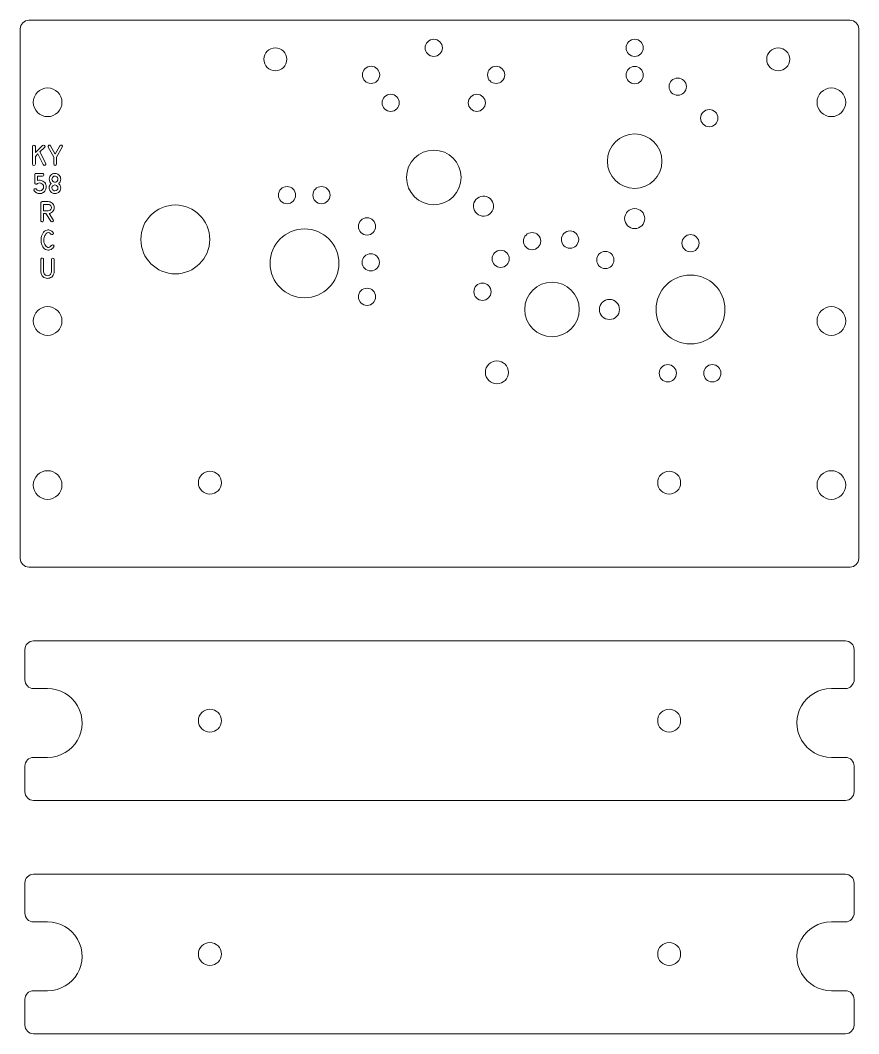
# Model space of a CAD drawing. Header units: millimetres. Extents: x -58 to 88, y -192 to 135.
# Drawn here: x -57.8 to 88.2, y -192.4 to -15.8 of the extents above; entities that cross this region are included whole.
import ezdxf

# ---------------------------------------------------------------- set-up
doc = ezdxf.new("R2010")
doc.units = ezdxf.units.MM
doc.header["$MEASUREMENT"] = 0
doc.layers.add('Layer 1', color=7, linetype='Continuous')

msp = doc.modelspace()

# ---------------------------------------------------------------- linework, layer by layer
at = {"layer": 'Layer 1', "color": 250, "lineweight": 9}
for centre, major_axis, ratio in [((14.1916, -20.6169), (0, 1.5), 1), ((49.1916, -20.6168), (0, 1.5), 1), ((-13.4029, -22.6169), (0, 2), 1), ((74.1916, -22.6169), (0, 2), 1), ((3.2697, -25.328), (0, 1.5), 1), ((25.0538, -25.328), (0, 1.5), 1), ((49.1916, -25.3668), (0, 1.5), 1), ((56.6916, -27.3764), (0, 1.5), 1), ((-53.0708, -30.1044), (0, 2.5), 1), ((83.4542, -30.1044), (0, 2.5), 1), ((6.6916, -30.2014), (0, 1.5), 1), ((21.6918, -30.2014), (0, 1.5), 1), ((62.182, -32.8669), (0, 1.5), 1), ((49.1916, -40.3669), (0, 4.75), 1), ((14.1916, -43.1919), (0, 4.75), 1), ((-11.3666, -46.2751), (0, 1.5), 1), ((-5.3694, -46.2751), (0, 1.5), 1), ((-30.8333, -53.992), (0, 6.0001), 0.99998333), ((2.5681, -51.7296), (0, 1.5), 1), ((-8.3334, -58.1545), (0, 6.0001), 0.99998333), ((31.3197, -54.287), (0, 1.5), 1), ((37.9343, -54.0225), (0, 1.5), 1), ((58.9166, -54.6533), (0, 1.5), 1), ((3.2175, -57.9916), (0, 1.5), 1), ((25.8517, -57.3739), (0, 1.5), 1), ((44.0789, -57.5692), (0, 1.5), 1), ((22.6767, -63.1065), (0, 1.5), 1), ((34.7916, -66.1919), (0, 4.75), 1), ((58.9166, -66.192), (0, 6.0001), 0.99998333), ((2.5681, -63.9888), (0, 1.5), 1), ((-53.0708, -68.2044), (0, 2.5), 1), ((83.4542, -68.2044), (0, 2.5), 1), ((25.1916, -77.1544), (0, 2), 1), ((54.9559, -77.3059), (0, 1.5), 1), ((62.7171, -77.3059), (0, 1.5), 1), ((-53.0708, -96.7794), (0, 2.5), 1), ((-24.805, -96.3794), (0, 2), 1), ((55.195, -96.3794), (0, 2), 1), ((83.4542, -96.7794), (0, 2.5), 1), ((-24.805, -137.8271), (0, 2), 1), ((55.195, -137.8271), (0, 2), 1), ((-24.805, -178.4746), (0, 2), 1), ((55.195, -178.4746), (0, 2), 1)]:
    msp.add_ellipse(centre, major_axis=major_axis, ratio=ratio, dxfattribs=at)
for points, knots in [([(87.7764, -16.2559), (88.058, -16.5372), (88.2164, -16.9188), (88.2167, -17.3169), (88.2167, -17.3169), (88.2167, -17.3169), (88.2167, -45.892), (88.2167, -45.892), (88.2167, -45.892), (88.2167, -45.892), (88.2167, -80.9919), (88.2167, -80.9919), (88.2167, -80.9919), (88.2167, -80.9924), (88.2167, -80.9929), (88.2167, -80.9934), (88.2167, -80.9934), (88.2167, -80.9934), (88.2167, -109.567), (88.2167, -109.567), (88.2167, -109.567), (88.2169, -109.9651), (88.059, -110.3451), (87.7777, -110.6267), (87.7777, -110.6267), (87.4964, -110.9084), (87.1147, -111.0668), (86.7167, -111.067), (86.7167, -111.067), (86.7167, -111.067), (-56.3333, -111.067), (-56.3333, -111.067), (-56.3333, -111.067), (-56.7314, -111.0673), (-57.1114, -110.9094), (-57.393, -110.6281), (-57.393, -110.6281), (-57.6747, -110.3468), (-57.8331, -109.9651), (-57.8333, -109.567), (-57.8333, -109.567), (-57.8333, -109.567), (-57.8333, -80.9919), (-57.8333, -80.9919), (-57.8333, -80.9919), (-57.8333, -80.9919), (-57.8333, -45.892), (-57.8333, -45.892), (-57.8333, -45.892), (-57.8333, -45.8912), (-57.8333, -45.8905), (-57.8333, -45.8897), (-57.8333, -45.8897), (-57.8333, -45.8897), (-57.8333, -17.3169), (-57.8333, -17.3169), (-57.8333, -17.3169), (-57.8336, -16.9188), (-57.6757, -16.5389), (-57.3944, -16.2572), (-57.3944, -16.2572), (-57.1131, -15.9756), (-56.7314, -15.8172), (-56.3333, -15.8169), (-56.3333, -15.8169), (-56.3333, -15.8169), (86.7167, -15.8169), (86.7167, -15.8169), (86.7167, -15.8169), (87.1147, -15.8167), (87.4947, -15.9746), (87.7764, -16.2559)], [0, 0, 0, 0, 0.05263158, 0.05263158, 0.05263158, 0.05263158, 0.10526316, 0.10526316, 0.10526316, 0.10526316, 0.15789474, 0.15789474, 0.15789474, 0.15789474, 0.21052632, 0.21052632, 0.21052632, 0.21052632, 0.26315789, 0.26315789, 0.26315789, 0.26315789, 0.31578947, 0.31578947, 0.31578947, 0.31578947, 0.36842105, 0.36842105, 0.36842105, 0.36842105, 0.42105263, 0.42105263, 0.42105263, 0.42105263, 0.47368421, 0.47368421, 0.47368421, 0.47368421, 0.52631579, 0.52631579, 0.52631579, 0.52631579, 0.57894737, 0.57894737, 0.57894737, 0.57894737, 0.63157895, 0.63157895, 0.63157895, 0.63157895, 0.68421053, 0.68421053, 0.68421053, 0.68421053, 0.73684211, 0.73684211, 0.73684211, 0.73684211, 0.78947368, 0.78947368, 0.78947368, 0.78947368, 0.84210526, 0.84210526, 0.84210526, 0.84210526, 0.89473684, 0.89473684, 0.89473684, 0.89473684, 1, 1, 1, 1]), ([(21.9771, -49.7074), (22.8139, -50.1906), (23.8843, -49.9034), (24.3674, -49.0667), (24.3674, -49.0667), (24.8505, -48.2301), (24.5637, -47.1594), (23.7268, -46.6762), (23.7268, -46.6762), (22.8901, -46.1937), (21.8196, -46.4799), (21.3364, -47.3167), (21.3364, -47.3167), (20.8531, -48.154), (21.1402, -49.2237), (21.9771, -49.7074)], [0, 0, 0, 0, 0.2, 0.2, 0.2, 0.2, 0.4, 0.4, 0.4, 0.4, 0.6, 0.6, 0.6, 0.6, 1, 1, 1, 1]), ([(50.9416, -50.3671), (50.9416, -51.3334), (50.1577, -52.1168), (49.1915, -52.1168), (49.1915, -52.1168), (48.2255, -52.1169), (47.4416, -51.3331), (47.4416, -50.3668), (47.4416, -50.3668), (47.4421, -49.4009), (48.2252, -48.6169), (49.1915, -48.6169), (49.1915, -48.6169), (50.1583, -48.617), (50.9411, -49.4005), (50.9416, -50.3671)], [0, 0, 0, 0, 0.2, 0.2, 0.2, 0.2, 0.4, 0.4, 0.4, 0.4, 0.6, 0.6, 0.6, 0.6, 1, 1, 1, 1]), ([(44.7918, -64.4419), (45.7581, -64.4419), (46.5415, -65.2258), (46.5415, -66.192), (46.5415, -66.192), (46.5416, -67.158), (45.7578, -67.9419), (44.7915, -67.9419), (44.7915, -67.9419), (43.8256, -67.9414), (43.0416, -67.1583), (43.0416, -66.192), (43.0416, -66.192), (43.0417, -65.2252), (43.8252, -64.4424), (44.7918, -64.4419)], [0, 0, 0, 0, 0.2, 0.2, 0.2, 0.2, 0.4, 0.4, 0.4, 0.4, 0.6, 0.6, 0.6, 0.6, 1, 1, 1, 1]), ([(87.4166, -129.9272), (87.4166, -130.6552), (87.5123, -131.2514), (86.9776, -131.7868), (86.9776, -131.7868), (86.6963, -132.0685), (86.3146, -132.2269), (85.9166, -132.2271), (85.9166, -132.2271), (85.9166, -132.2271), (83.4541, -132.2271), (83.4541, -132.2271), (83.4541, -132.2271), (78.8445, -132.2271), (75.9531, -137.2351), (78.2579, -141.2271), (78.2579, -141.2271), (79.3297, -143.0835), (81.3105, -144.2271), (83.4541, -144.2271), (83.4541, -144.2271), (83.4541, -144.2271), (85.9166, -144.2271), (85.9166, -144.2271), (85.9166, -144.2271), (86.7437, -144.2269), (87.4163, -144.9), (87.4166, -145.7271), (87.4166, -145.7271), (87.4166, -145.7271), (87.4166, -150.2146), (87.4166, -150.2146), (87.4166, -150.2146), (87.4168, -151.0418), (86.7437, -151.7144), (85.9166, -151.7146), (85.9166, -151.7146), (85.9166, -151.7146), (-55.5332, -151.7146), (-55.5332, -151.7146), (-55.5332, -151.7146), (-56.3603, -151.7144), (-57.0334, -151.0418), (-57.0332, -150.2146), (-57.0332, -150.2146), (-57.0332, -150.2146), (-57.0332, -145.7271), (-57.0332, -145.7271), (-57.0332, -145.7271), (-57.0329, -144.9), (-56.3603, -144.2269), (-55.5332, -144.2271), (-55.5332, -144.2271), (-55.5332, -144.2271), (-53.0707, -144.2271), (-53.0707, -144.2271), (-53.0707, -144.2271), (-48.4611, -144.2271), (-45.5697, -139.2191), (-47.8745, -135.2271), (-47.8745, -135.2271), (-48.9463, -133.3707), (-50.9271, -132.2271), (-53.0707, -132.2271), (-53.0707, -132.2271), (-53.0707, -132.2271), (-55.5332, -132.2271), (-55.5332, -132.2271), (-55.5332, -132.2271), (-56.3603, -132.2269), (-57.0334, -131.5543), (-57.0332, -130.7271), (-57.0332, -130.7271), (-57.0332, -130.7271), (-57.0332, -129.9287), (-57.0332, -129.9287), (-57.0332, -129.9287), (-57.0332, -129.9282), (-57.0332, -129.9277), (-57.0332, -129.9272), (-57.0332, -129.9272), (-57.0332, -129.9272), (-57.0332, -125.4397), (-57.0332, -125.4397), (-57.0332, -125.4397), (-57.0329, -125.0416), (-56.8745, -124.66), (-56.5929, -124.3787), (-56.5929, -124.3787), (-56.3112, -124.0974), (-55.9312, -123.9395), (-55.5332, -123.9397), (-55.5332, -123.9397), (-55.5332, -123.9397), (-16.3334, -123.9397), (-16.3334, -123.9397), (-16.3334, -123.9397), (-16.3334, -123.9397), (46.7168, -123.9397), (46.7168, -123.9397), (46.7168, -123.9397), (46.7168, -123.9397), (85.9166, -123.9397), (85.9166, -123.9397), (85.9166, -123.9397), (86.3146, -123.9395), (86.6946, -124.0974), (86.9763, -124.3787), (86.9763, -124.3787), (87.2579, -124.66), (87.4163, -125.0416), (87.4166, -125.4397), (87.4166, -125.4397), (87.4166, -125.4397), (87.4166, -129.9272), (87.4166, -129.9272)], [0, 0, 0, 0, 0.03333333, 0.03333333, 0.03333333, 0.03333333, 0.06666667, 0.06666667, 0.06666667, 0.06666667, 0.1, 0.1, 0.1, 0.1, 0.13333333, 0.13333333, 0.13333333, 0.13333333, 0.16666667, 0.16666667, 0.16666667, 0.16666667, 0.2, 0.2, 0.2, 0.2, 0.23333333, 0.23333333, 0.23333333, 0.23333333, 0.26666667, 0.26666667, 0.26666667, 0.26666667, 0.3, 0.3, 0.3, 0.3, 0.33333333, 0.33333333, 0.33333333, 0.33333333, 0.36666667, 0.36666667, 0.36666667, 0.36666667, 0.4, 0.4, 0.4, 0.4, 0.43333333, 0.43333333, 0.43333333, 0.43333333, 0.46666667, 0.46666667, 0.46666667, 0.46666667, 0.5, 0.5, 0.5, 0.5, 0.53333333, 0.53333333, 0.53333333, 0.53333333, 0.56666667, 0.56666667, 0.56666667, 0.56666667, 0.6, 0.6, 0.6, 0.6, 0.63333333, 0.63333333, 0.63333333, 0.63333333, 0.66666667, 0.66666667, 0.66666667, 0.66666667, 0.7, 0.7, 0.7, 0.7, 0.73333333, 0.73333333, 0.73333333, 0.73333333, 0.76666667, 0.76666667, 0.76666667, 0.76666667, 0.8, 0.8, 0.8, 0.8, 0.83333333, 0.83333333, 0.83333333, 0.83333333, 0.86666667, 0.86666667, 0.86666667, 0.86666667, 0.9, 0.9, 0.9, 0.9, 0.93333333, 0.93333333, 0.93333333, 0.93333333, 1, 1, 1, 1]), ([(87.4166, -170.5747), (87.4166, -171.3027), (87.5123, -171.8989), (86.9776, -172.4343), (86.9776, -172.4343), (86.6963, -172.716), (86.3146, -172.8744), (85.9166, -172.8746), (85.9166, -172.8746), (85.9166, -172.8746), (83.4541, -172.8746), (83.4541, -172.8746), (83.4541, -172.8746), (78.8445, -172.8746), (75.9531, -177.8826), (78.2579, -181.8746), (78.2579, -181.8746), (79.3297, -183.731), (81.3105, -184.8746), (83.4541, -184.8746), (83.4541, -184.8746), (83.4541, -184.8746), (85.9166, -184.8746), (85.9166, -184.8746), (85.9166, -184.8746), (86.7437, -184.8744), (87.4163, -185.5475), (87.4166, -186.3746), (87.4166, -186.3746), (87.4166, -186.3746), (87.4166, -190.8621), (87.4166, -190.8621), (87.4166, -190.8621), (87.4168, -191.6893), (86.7437, -192.3619), (85.9166, -192.3621), (85.9166, -192.3621), (85.9166, -192.3621), (-55.5332, -192.3621), (-55.5332, -192.3621), (-55.5332, -192.3621), (-56.3603, -192.3619), (-57.0334, -191.6893), (-57.0332, -190.8621), (-57.0332, -190.8621), (-57.0332, -190.8621), (-57.0332, -186.3746), (-57.0332, -186.3746), (-57.0332, -186.3746), (-57.0329, -185.5475), (-56.3603, -184.8744), (-55.5332, -184.8746), (-55.5332, -184.8746), (-55.5332, -184.8746), (-53.0707, -184.8746), (-53.0707, -184.8746), (-53.0707, -184.8746), (-48.4611, -184.8746), (-45.5697, -179.8666), (-47.8745, -175.8746), (-47.8745, -175.8746), (-48.9463, -174.0182), (-50.9271, -172.8746), (-53.0707, -172.8746), (-53.0707, -172.8746), (-53.0707, -172.8746), (-55.5332, -172.8746), (-55.5332, -172.8746), (-55.5332, -172.8746), (-56.3603, -172.8744), (-57.0334, -172.2018), (-57.0332, -171.3746), (-57.0332, -171.3746), (-57.0332, -171.3746), (-57.0332, -170.5762), (-57.0332, -170.5762), (-57.0332, -170.5762), (-57.0332, -170.5757), (-57.0332, -170.5752), (-57.0332, -170.5747), (-57.0332, -170.5747), (-57.0332, -170.5747), (-57.0332, -166.0872), (-57.0332, -166.0872), (-57.0332, -166.0872), (-57.0329, -165.6891), (-56.8745, -165.3075), (-56.5929, -165.0262), (-56.5929, -165.0262), (-56.3112, -164.7449), (-55.9312, -164.587), (-55.5332, -164.5872), (-55.5332, -164.5872), (-55.5332, -164.5872), (-16.3334, -164.5872), (-16.3334, -164.5872), (-16.3334, -164.5872), (-16.3334, -164.5872), (46.7168, -164.5872), (46.7168, -164.5872), (46.7168, -164.5872), (46.7168, -164.5872), (85.9166, -164.5872), (85.9166, -164.5872), (85.9166, -164.5872), (86.3146, -164.587), (86.6946, -164.7449), (86.9763, -165.0262), (86.9763, -165.0262), (87.2579, -165.3075), (87.4163, -165.6891), (87.4166, -166.0872), (87.4166, -166.0872), (87.4166, -166.0872), (87.4166, -170.5747), (87.4166, -170.5747)], [0, 0, 0, 0, 0.03333333, 0.03333333, 0.03333333, 0.03333333, 0.06666667, 0.06666667, 0.06666667, 0.06666667, 0.1, 0.1, 0.1, 0.1, 0.13333333, 0.13333333, 0.13333333, 0.13333333, 0.16666667, 0.16666667, 0.16666667, 0.16666667, 0.2, 0.2, 0.2, 0.2, 0.23333333, 0.23333333, 0.23333333, 0.23333333, 0.26666667, 0.26666667, 0.26666667, 0.26666667, 0.3, 0.3, 0.3, 0.3, 0.33333333, 0.33333333, 0.33333333, 0.33333333, 0.36666667, 0.36666667, 0.36666667, 0.36666667, 0.4, 0.4, 0.4, 0.4, 0.43333333, 0.43333333, 0.43333333, 0.43333333, 0.46666667, 0.46666667, 0.46666667, 0.46666667, 0.5, 0.5, 0.5, 0.5, 0.53333333, 0.53333333, 0.53333333, 0.53333333, 0.56666667, 0.56666667, 0.56666667, 0.56666667, 0.6, 0.6, 0.6, 0.6, 0.63333333, 0.63333333, 0.63333333, 0.63333333, 0.66666667, 0.66666667, 0.66666667, 0.66666667, 0.7, 0.7, 0.7, 0.7, 0.73333333, 0.73333333, 0.73333333, 0.73333333, 0.76666667, 0.76666667, 0.76666667, 0.76666667, 0.8, 0.8, 0.8, 0.8, 0.83333333, 0.83333333, 0.83333333, 0.83333333, 0.86666667, 0.86666667, 0.86666667, 0.86666667, 0.9, 0.9, 0.9, 0.9, 0.93333333, 0.93333333, 0.93333333, 0.93333333, 1, 1, 1, 1])]:
    msp.add_open_spline(points, degree=3, knots=knots, dxfattribs=at)
at = {"layer": 'Layer 1', "color": 240, "lineweight": 9}
for points, knots in [([(-53.944, -37.6291), (-53.8134, -37.5338), (-53.697, -37.5397), (-53.5965, -37.6455), (-53.5965, -37.6455), (-53.4954, -37.7519), (-53.4983, -37.8637), (-53.6047, -37.9807), (-53.6047, -37.9807), (-53.6047, -37.9807), (-54.4026, -38.7473), (-54.4026, -38.7473), (-54.4026, -38.7473), (-54.4026, -38.7473), (-53.3913, -40.7417), (-53.3913, -40.7417), (-53.3913, -40.7417), (-53.3431, -40.9039), (-53.3831, -41.0151), (-53.5118, -41.0762), (-53.5118, -41.0762), (-53.6406, -41.1368), (-53.7452, -41.0986), (-53.8252, -40.9604), (-53.8252, -40.9604), (-53.8252, -40.9604), (-54.7695, -39.0983), (-54.7695, -39.0983), (-54.7695, -39.0983), (-54.7695, -39.0983), (-55.2087, -39.5223), (-55.2087, -39.5223), (-55.2087, -39.5223), (-55.2087, -39.5223), (-55.2087, -40.854), (-55.2087, -40.854), (-55.2087, -40.854), (-55.2339, -41.0157), (-55.318, -41.0956), (-55.4615, -41.0939), (-55.4615, -41.0939), (-55.6055, -41.0921), (-55.6825, -41.0121), (-55.6943, -40.854), (-55.6943, -40.854), (-55.6943, -40.854), (-55.6943, -37.8084), (-55.6943, -37.8084), (-55.6943, -37.8084), (-55.6825, -37.6491), (-55.6055, -37.5673), (-55.4615, -37.5644), (-55.4615, -37.5644), (-55.318, -37.562), (-55.2339, -37.6432), (-55.2087, -37.8084), (-55.2087, -37.8084), (-55.2087, -37.8084), (-55.2087, -38.8473), (-55.2087, -38.8473), (-55.2087, -38.8473), (-55.2087, -38.8473), (-53.944, -37.6291), (-53.944, -37.6291)], [0, 0, 0, 0, 0.05882353, 0.05882353, 0.05882353, 0.05882353, 0.11764706, 0.11764706, 0.11764706, 0.11764706, 0.17647059, 0.17647059, 0.17647059, 0.17647059, 0.23529412, 0.23529412, 0.23529412, 0.23529412, 0.29411765, 0.29411765, 0.29411765, 0.29411765, 0.35294118, 0.35294118, 0.35294118, 0.35294118, 0.41176471, 0.41176471, 0.41176471, 0.41176471, 0.47058824, 0.47058824, 0.47058824, 0.47058824, 0.52941176, 0.52941176, 0.52941176, 0.52941176, 0.58823529, 0.58823529, 0.58823529, 0.58823529, 0.64705882, 0.64705882, 0.64705882, 0.64705882, 0.70588235, 0.70588235, 0.70588235, 0.70588235, 0.76470588, 0.76470588, 0.76470588, 0.76470588, 0.82352941, 0.82352941, 0.82352941, 0.82352941, 0.88235294, 0.88235294, 0.88235294, 0.88235294, 1, 1, 1, 1]), ([(-50.9313, -37.6896), (-50.8419, -37.555), (-50.7337, -37.5232), (-50.6067, -37.5932), (-50.6067, -37.5932), (-50.4797, -37.6632), (-50.4474, -37.7725), (-50.5091, -37.9219), (-50.5091, -37.9219), (-50.5091, -37.9219), (-51.4998, -39.691), (-51.4998, -39.691), (-51.4998, -39.691), (-51.4998, -39.691), (-51.4998, -40.8434), (-51.4998, -40.8434), (-51.4998, -40.8434), (-51.5104, -41.0062), (-51.5904, -41.088), (-51.7403, -41.088), (-51.7403, -41.088), (-51.8902, -41.088), (-51.9702, -41.0062), (-51.9802, -40.8434), (-51.9802, -40.8434), (-51.9802, -40.8434), (-51.9802, -39.691), (-51.9802, -39.691), (-51.9802, -39.691), (-51.9802, -39.691), (-52.9691, -37.9219), (-52.9691, -37.9219), (-52.9691, -37.9219), (-53.0303, -37.7737), (-52.9991, -37.6649), (-52.8762, -37.5955), (-52.8762, -37.5955), (-52.7534, -37.5262), (-52.6434, -37.5573), (-52.547, -37.6896), (-52.547, -37.6896), (-52.547, -37.6896), (-51.7391, -39.133), (-51.7391, -39.133), (-51.7391, -39.133), (-51.7391, -39.133), (-50.9313, -37.6896), (-50.9313, -37.6896)], [0, 0, 0, 0, 0.07692308, 0.07692308, 0.07692308, 0.07692308, 0.15384615, 0.15384615, 0.15384615, 0.15384615, 0.23076923, 0.23076923, 0.23076923, 0.23076923, 0.30769231, 0.30769231, 0.30769231, 0.30769231, 0.38461538, 0.38461538, 0.38461538, 0.38461538, 0.46153846, 0.46153846, 0.46153846, 0.46153846, 0.53846154, 0.53846154, 0.53846154, 0.53846154, 0.61538462, 0.61538462, 0.61538462, 0.61538462, 0.69230769, 0.69230769, 0.69230769, 0.69230769, 0.76923077, 0.76923077, 0.76923077, 0.76923077, 0.84615385, 0.84615385, 0.84615385, 0.84615385, 1, 1, 1, 1]), ([(-55.4103, -45.5263), (-55.4138, -45.5228), (-55.4197, -45.5134), (-55.4285, -45.4981), (-55.4285, -45.4981), (-55.4368, -45.4822), (-55.4421, -45.4722), (-55.4427, -45.4675), (-55.4427, -45.4675), (-55.4638, -45.3964), (-55.4556, -45.3288), (-55.4185, -45.2647), (-55.4185, -45.2647), (-55.4038, -45.2382), (-55.3827, -45.2147), (-55.355, -45.1941), (-55.355, -45.1941), (-55.3045, -45.1559), (-55.2457, -45.143), (-55.1775, -45.1553), (-55.1775, -45.1553), (-55.1099, -45.1671), (-55.0581, -45.1988), (-55.0229, -45.2506), (-55.0229, -45.2506), (-54.8529, -45.4781), (-54.6278, -45.571), (-54.3485, -45.5287), (-54.3485, -45.5287), (-54.0686, -45.4869), (-53.8875, -45.327), (-53.8046, -45.0489), (-53.8046, -45.0489), (-53.7646, -44.9149), (-53.7676, -44.7737), (-53.814, -44.6262), (-53.814, -44.6262), (-53.8611, -44.4786), (-53.9457, -44.3663), (-54.0686, -44.2893), (-54.0686, -44.2893), (-54.2015, -44.2058), (-54.332, -44.164), (-54.4596, -44.164), (-54.4596, -44.164), (-54.5925, -44.164), (-54.7154, -44.1993), (-54.8282, -44.2705), (-54.8282, -44.2705), (-54.8588, -44.291), (-54.8882, -44.3122), (-54.9158, -44.3346), (-54.9158, -44.3346), (-54.9529, -44.3628), (-54.9893, -44.3804), (-55.0264, -44.3857), (-55.0264, -44.3857), (-55.0999, -44.3986), (-55.1646, -44.381), (-55.221, -44.3334), (-55.221, -44.3334), (-55.2769, -44.2858), (-55.3051, -44.2246), (-55.3051, -44.1499), (-55.3051, -44.1499), (-55.3051, -44.1499), (-55.3051, -42.7253), (-55.3051, -42.7253), (-55.3051, -42.7253), (-55.3051, -42.713), (-55.3033, -42.6983), (-55.2998, -42.6818), (-55.2998, -42.6818), (-55.2963, -42.6648), (-55.2945, -42.6542), (-55.2933, -42.6495), (-55.2933, -42.6495), (-55.2574, -42.5419), (-55.1822, -42.4878), (-55.0675, -42.4878), (-55.0675, -42.4878), (-55.0675, -42.4878), (-53.9446, -42.4878), (-53.9446, -42.4878), (-53.9446, -42.4878), (-53.9446, -42.4878), (-53.9446, -42.4878), (-53.9446, -42.4878), (-53.9446, -42.4878), (-53.8787, -42.4878), (-53.8223, -42.5119), (-53.7741, -42.5601), (-53.7741, -42.5601), (-53.7006, -42.6348), (-53.6847, -42.7206), (-53.7264, -42.8182), (-53.7264, -42.8182), (-53.7682, -42.9158), (-53.8411, -42.9646), (-53.9446, -42.9646), (-53.9446, -42.9646), (-53.9446, -42.9646), (-54.8294, -42.9646), (-54.8294, -42.9646), (-54.8294, -42.9646), (-54.8294, -42.9646), (-54.8294, -43.7472), (-54.8294, -43.7472), (-54.8294, -43.7472), (-54.8294, -43.7472), (-54.8212, -43.7442), (-54.8041, -43.7384), (-54.8041, -43.7384), (-54.5031, -43.6455), (-54.2121, -43.6713), (-53.9304, -43.8166), (-53.9304, -43.8166), (-53.6494, -43.9618), (-53.4583, -44.1846), (-53.359, -44.4845), (-53.359, -44.4845), (-53.3401, -44.5427), (-53.3237, -44.6138), (-53.309, -44.6979), (-53.309, -44.6979), (-53.2802, -44.8755), (-53.2984, -45.0536), (-53.3631, -45.2312), (-53.3631, -45.2312), (-53.4277, -45.4081), (-53.523, -45.5593), (-53.6482, -45.6833), (-53.6482, -45.6833), (-53.8364, -45.8715), (-54.0669, -45.979), (-54.3391, -46.0067), (-54.3391, -46.0067), (-54.6107, -46.0343), (-54.8588, -45.9779), (-55.0828, -45.8362), (-55.0828, -45.8362), (-55.1357, -45.8044), (-55.1963, -45.758), (-55.2657, -45.6986), (-55.2657, -45.6986), (-55.3345, -45.6386), (-55.3827, -45.5816), (-55.4103, -45.5263)], [0, 0, 0, 0, 0.02631579, 0.02631579, 0.02631579, 0.02631579, 0.05263158, 0.05263158, 0.05263158, 0.05263158, 0.07894737, 0.07894737, 0.07894737, 0.07894737, 0.10526316, 0.10526316, 0.10526316, 0.10526316, 0.13157895, 0.13157895, 0.13157895, 0.13157895, 0.15789474, 0.15789474, 0.15789474, 0.15789474, 0.18421053, 0.18421053, 0.18421053, 0.18421053, 0.21052632, 0.21052632, 0.21052632, 0.21052632, 0.23684211, 0.23684211, 0.23684211, 0.23684211, 0.26315789, 0.26315789, 0.26315789, 0.26315789, 0.28947368, 0.28947368, 0.28947368, 0.28947368, 0.31578947, 0.31578947, 0.31578947, 0.31578947, 0.34210526, 0.34210526, 0.34210526, 0.34210526, 0.36842105, 0.36842105, 0.36842105, 0.36842105, 0.39473684, 0.39473684, 0.39473684, 0.39473684, 0.42105263, 0.42105263, 0.42105263, 0.42105263, 0.44736842, 0.44736842, 0.44736842, 0.44736842, 0.47368421, 0.47368421, 0.47368421, 0.47368421, 0.5, 0.5, 0.5, 0.5, 0.52631579, 0.52631579, 0.52631579, 0.52631579, 0.55263158, 0.55263158, 0.55263158, 0.55263158, 0.57894737, 0.57894737, 0.57894737, 0.57894737, 0.60526316, 0.60526316, 0.60526316, 0.60526316, 0.63157895, 0.63157895, 0.63157895, 0.63157895, 0.65789474, 0.65789474, 0.65789474, 0.65789474, 0.68421053, 0.68421053, 0.68421053, 0.68421053, 0.71052632, 0.71052632, 0.71052632, 0.71052632, 0.73684211, 0.73684211, 0.73684211, 0.73684211, 0.76315789, 0.76315789, 0.76315789, 0.76315789, 0.78947368, 0.78947368, 0.78947368, 0.78947368, 0.81578947, 0.81578947, 0.81578947, 0.81578947, 0.84210526, 0.84210526, 0.84210526, 0.84210526, 0.86842105, 0.86842105, 0.86842105, 0.86842105, 0.89473684, 0.89473684, 0.89473684, 0.89473684, 0.92105263, 0.92105263, 0.92105263, 0.92105263, 0.94736842, 0.94736842, 0.94736842, 0.94736842, 1, 1, 1, 1]), ([(-51.0883, -44.207), (-51.1077, -44.2264), (-51.1218, -44.2393), (-51.1312, -44.2446), (-51.1312, -44.2446), (-51.1406, -44.2505), (-51.1318, -44.2634), (-51.1053, -44.2846), (-51.1053, -44.2846), (-51.103, -44.2875), (-51.1006, -44.2905), (-51.0977, -44.2928), (-51.0977, -44.2928), (-51.0947, -44.2952), (-51.0918, -44.2975), (-51.0883, -44.2999), (-51.0883, -44.2999), (-50.8907, -44.4974), (-50.7919, -44.7367), (-50.7919, -45.0183), (-50.7919, -45.0183), (-50.7919, -45.3376), (-50.9172, -45.5969), (-51.1676, -45.7968), (-51.1676, -45.7968), (-51.2535, -45.8656), (-51.3552, -45.9214), (-51.4722, -45.9638), (-51.4722, -45.9638), (-51.6492, -46.0261), (-51.8391, -46.0331), (-52.0425, -45.9861), (-52.0425, -45.9861), (-52.2089, -45.9449), (-52.3547, -45.8656), (-52.4799, -45.7474), (-52.4799, -45.7474), (-52.6052, -45.6298), (-52.6945, -45.4893), (-52.7486, -45.3264), (-52.7486, -45.3264), (-52.828, -45.0783), (-52.8151, -44.8372), (-52.711, -44.6032), (-52.711, -44.6032), (-52.6969, -44.5733), (-52.6875, -44.5527), (-52.6816, -44.5409), (-52.6816, -44.5409), (-52.6393, -44.4627), (-52.5922, -44.3963), (-52.5417, -44.341), (-52.5417, -44.341), (-52.5281, -44.3263), (-52.5134, -44.3116), (-52.4982, -44.2975), (-52.4982, -44.2975), (-52.4823, -44.2828), (-52.467, -44.2681), (-52.4505, -44.2534), (-52.4505, -44.2534), (-52.4735, -44.2317), (-52.4958, -44.2099), (-52.517, -44.1887), (-52.517, -44.1887), (-52.5381, -44.1676), (-52.5593, -44.1441), (-52.5799, -44.1188), (-52.5799, -44.1188), (-52.6716, -44.0053), (-52.7333, -43.8818), (-52.7639, -43.749), (-52.7639, -43.749), (-52.8057, -43.5767), (-52.8068, -43.4085), (-52.7674, -43.2457), (-52.7674, -43.2457), (-52.731, -43.094), (-52.6616, -42.9599), (-52.5599, -42.8429), (-52.5599, -42.8429), (-52.4582, -42.7253), (-52.3371, -42.6348), (-52.196, -42.5707), (-52.196, -42.5707), (-52.0025, -42.4831), (-51.7985, -42.4637), (-51.5833, -42.5125), (-51.5833, -42.5125), (-51.3681, -42.5613), (-51.1906, -42.6648), (-51.05, -42.8218), (-51.05, -42.8218), (-50.8725, -43.0217), (-50.7866, -43.2551), (-50.7937, -43.522), (-50.7937, -43.522), (-50.8007, -43.7889), (-50.8989, -44.0176), (-51.0883, -44.207)], [0, 0, 0, 0, 0.03846154, 0.03846154, 0.03846154, 0.03846154, 0.07692308, 0.07692308, 0.07692308, 0.07692308, 0.11538462, 0.11538462, 0.11538462, 0.11538462, 0.15384615, 0.15384615, 0.15384615, 0.15384615, 0.19230769, 0.19230769, 0.19230769, 0.19230769, 0.23076923, 0.23076923, 0.23076923, 0.23076923, 0.26923077, 0.26923077, 0.26923077, 0.26923077, 0.30769231, 0.30769231, 0.30769231, 0.30769231, 0.34615385, 0.34615385, 0.34615385, 0.34615385, 0.38461538, 0.38461538, 0.38461538, 0.38461538, 0.42307692, 0.42307692, 0.42307692, 0.42307692, 0.46153846, 0.46153846, 0.46153846, 0.46153846, 0.5, 0.5, 0.5, 0.5, 0.53846154, 0.53846154, 0.53846154, 0.53846154, 0.57692308, 0.57692308, 0.57692308, 0.57692308, 0.61538462, 0.61538462, 0.61538462, 0.61538462, 0.65384615, 0.65384615, 0.65384615, 0.65384615, 0.69230769, 0.69230769, 0.69230769, 0.69230769, 0.73076923, 0.73076923, 0.73076923, 0.73076923, 0.76923077, 0.76923077, 0.76923077, 0.76923077, 0.80769231, 0.80769231, 0.80769231, 0.80769231, 0.84615385, 0.84615385, 0.84615385, 0.84615385, 0.88461538, 0.88461538, 0.88461538, 0.88461538, 0.92307692, 0.92307692, 0.92307692, 0.92307692, 1, 1, 1, 1]), ([(-51.2793, -43.4938), (-51.2793, -43.2868), (-51.3775, -43.1328), (-51.5739, -43.0305), (-51.5739, -43.0305), (-51.7703, -42.9282), (-51.9496, -42.9458), (-52.1113, -43.084), (-52.1113, -43.084), (-52.1977, -43.1587), (-52.2577, -43.2474), (-52.2912, -43.3509), (-52.2912, -43.3509), (-52.3253, -43.4544), (-52.3212, -43.5608), (-52.28, -43.6713), (-52.28, -43.6713), (-52.2306, -43.8054), (-52.1507, -43.8983), (-52.0396, -43.95), (-52.0396, -43.95), (-51.929, -44.0018), (-51.8173, -44.0176), (-51.705, -43.9977), (-51.705, -43.9977), (-51.5921, -43.9777), (-51.4934, -43.9242), (-51.4075, -43.8383), (-51.4075, -43.8383), (-51.3223, -43.7519), (-51.2793, -43.6372), (-51.2793, -43.4938)], [0, 0, 0, 0, 0.11111111, 0.11111111, 0.11111111, 0.11111111, 0.22222222, 0.22222222, 0.22222222, 0.22222222, 0.33333333, 0.33333333, 0.33333333, 0.33333333, 0.44444444, 0.44444444, 0.44444444, 0.44444444, 0.55555556, 0.55555556, 0.55555556, 0.55555556, 0.66666667, 0.66666667, 0.66666667, 0.66666667, 0.77777778, 0.77777778, 0.77777778, 0.77777778, 1, 1, 1, 1]), ([(-51.2793, -45.013), (-51.2793, -44.8972), (-51.3152, -44.792), (-51.3869, -44.6979), (-51.3869, -44.6979), (-51.4587, -44.6038), (-51.5516, -44.5421), (-51.665, -44.5133), (-51.665, -44.5133), (-51.872, -44.4615), (-52.0437, -44.5145), (-52.1813, -44.6709), (-52.1813, -44.6709), (-52.3182, -44.8278), (-52.3506, -45.0036), (-52.2783, -45.1988), (-52.2783, -45.1988), (-52.2418, -45.2976), (-52.1789, -45.3776), (-52.0895, -45.4375), (-52.0895, -45.4375), (-52.0008, -45.4981), (-51.9032, -45.5281), (-51.7961, -45.5281), (-51.7961, -45.5281), (-51.6539, -45.5281), (-51.5322, -45.4781), (-51.431, -45.3782), (-51.431, -45.3782), (-51.3299, -45.2782), (-51.2793, -45.1565), (-51.2793, -45.013)], [0, 0, 0, 0, 0.11111111, 0.11111111, 0.11111111, 0.11111111, 0.22222222, 0.22222222, 0.22222222, 0.22222222, 0.33333333, 0.33333333, 0.33333333, 0.33333333, 0.44444444, 0.44444444, 0.44444444, 0.44444444, 0.55555556, 0.55555556, 0.55555556, 0.55555556, 0.66666667, 0.66666667, 0.66666667, 0.66666667, 0.77777778, 0.77777778, 0.77777778, 0.77777778, 1, 1, 1, 1]), ([(-52.1037, -50.5656), (-52.0302, -50.6955), (-52.0508, -50.8043), (-52.1654, -50.8931), (-52.1654, -50.8931), (-52.2207, -50.9319), (-52.2842, -50.9454), (-52.3559, -50.9324), (-52.3559, -50.9324), (-52.4276, -50.9201), (-52.48, -50.8842), (-52.5135, -50.826), (-52.5135, -50.826), (-52.5135, -50.826), (-53.3625, -49.4837), (-53.3625, -49.4837), (-53.3625, -49.4837), (-53.3625, -49.4837), (-53.7935, -49.4837), (-53.7935, -49.4837), (-53.7935, -49.4837), (-53.7935, -49.4837), (-53.7935, -50.6967), (-53.7935, -50.6967), (-53.7935, -50.6967), (-53.7935, -50.7966), (-53.8387, -50.8684), (-53.9293, -50.913), (-53.9293, -50.913), (-54.0204, -50.9571), (-54.1051, -50.9489), (-54.1844, -50.8878), (-54.1844, -50.8878), (-54.2474, -50.8407), (-54.2791, -50.7772), (-54.2791, -50.6967), (-54.2791, -50.6967), (-54.2791, -50.6967), (-54.2791, -47.6529), (-54.2791, -47.6529), (-54.2791, -47.6529), (-54.2791, -47.5864), (-54.2556, -47.5294), (-54.2091, -47.4824), (-54.2091, -47.4824), (-54.1627, -47.4353), (-54.1057, -47.4118), (-54.038, -47.4118), (-54.038, -47.4118), (-54.038, -47.4118), (-52.9686, -47.4118), (-52.9686, -47.4118), (-52.9686, -47.4118), (-52.711, -47.4118), (-52.4876, -47.4935), (-52.2983, -47.657), (-52.2983, -47.657), (-52.109, -47.821), (-51.9908, -48.0286), (-51.9449, -48.2802), (-51.9449, -48.2802), (-51.8967, -48.5501), (-51.9538, -48.8023), (-52.1166, -49.0369), (-52.1166, -49.0369), (-52.2789, -49.2721), (-52.4947, -49.4144), (-52.7634, -49.4649), (-52.7634, -49.4649), (-52.7634, -49.4649), (-52.7963, -49.4702), (-52.7963, -49.4702), (-52.7963, -49.4702), (-52.7963, -49.4702), (-52.1037, -50.5656), (-52.1037, -50.5656)], [0, 0, 0, 0, 0.05, 0.05, 0.05, 0.05, 0.1, 0.1, 0.1, 0.1, 0.15, 0.15, 0.15, 0.15, 0.2, 0.2, 0.2, 0.2, 0.25, 0.25, 0.25, 0.25, 0.3, 0.3, 0.3, 0.3, 0.35, 0.35, 0.35, 0.35, 0.4, 0.4, 0.4, 0.4, 0.45, 0.45, 0.45, 0.45, 0.5, 0.5, 0.5, 0.5, 0.55, 0.55, 0.55, 0.55, 0.6, 0.6, 0.6, 0.6, 0.65, 0.65, 0.65, 0.65, 0.7, 0.7, 0.7, 0.7, 0.75, 0.75, 0.75, 0.75, 0.8, 0.8, 0.8, 0.8, 0.85, 0.85, 0.85, 0.85, 0.9, 0.9, 0.9, 0.9, 1, 1, 1, 1]), ([(-52.9686, -48.9999), (-52.851, -48.9999), (-52.7428, -48.9646), (-52.6434, -48.8928), (-52.6434, -48.8928), (-52.5441, -48.8217), (-52.4776, -48.7288), (-52.4429, -48.6142), (-52.4429, -48.6142), (-52.3888, -48.4372), (-52.4135, -48.2773), (-52.517, -48.1344), (-52.517, -48.1344), (-52.6205, -47.9915), (-52.7628, -47.9127), (-52.9439, -47.8974), (-52.9439, -47.8974), (-52.9439, -47.8974), (-53.7935, -47.8974), (-53.7935, -47.8974), (-53.7935, -47.8974), (-53.7935, -47.8974), (-53.7935, -48.9999), (-53.7935, -48.9999), (-53.7935, -48.9999), (-53.7935, -48.9999), (-52.9686, -48.9999), (-52.9686, -48.9999)], [0, 0, 0, 0, 0.125, 0.125, 0.125, 0.125, 0.25, 0.25, 0.25, 0.25, 0.375, 0.375, 0.375, 0.375, 0.5, 0.5, 0.5, 0.5, 0.625, 0.625, 0.625, 0.625, 0.75, 0.75, 0.75, 0.75, 1, 1, 1, 1]), ([(-52.0067, -55.312), (-52.0067, -55.312), (-52.022, -55.3349), (-52.022, -55.3349), (-52.022, -55.3349), (-52.0255, -55.339), (-52.0284, -55.3432), (-52.0308, -55.3467), (-52.0308, -55.3467), (-52.0325, -55.3502), (-52.0349, -55.3537), (-52.0372, -55.3573), (-52.0372, -55.3573), (-52.1948, -55.5695), (-52.4012, -55.7206), (-52.6569, -55.8112), (-52.6569, -55.8112), (-52.9121, -55.9011), (-53.1638, -55.8847), (-53.4119, -55.7618), (-53.4119, -55.7618), (-53.7, -55.6183), (-53.9116, -55.3749), (-54.0469, -55.0316), (-54.0469, -55.0316), (-54.1815, -54.6882), (-54.2397, -54.3313), (-54.2209, -53.9609), (-54.2209, -53.9609), (-54.2015, -53.5905), (-54.1039, -53.2507), (-53.9281, -52.9402), (-53.9281, -52.9402), (-53.7517, -52.6304), (-53.4959, -52.4363), (-53.1602, -52.3581), (-53.1602, -52.3581), (-52.9674, -52.3135), (-52.7751, -52.3323), (-52.5834, -52.414), (-52.5834, -52.414), (-52.3918, -52.4963), (-52.2342, -52.6115), (-52.1113, -52.7597), (-52.1113, -52.7597), (-52.1101, -52.7597), (-52.1072, -52.7632), (-52.1031, -52.7715), (-52.1031, -52.7715), (-52.0502, -52.8403), (-52.039, -52.9161), (-52.0702, -52.9978), (-52.0702, -52.9978), (-52.1013, -53.0801), (-52.1578, -53.1313), (-52.2407, -53.1525), (-52.2407, -53.1525), (-52.3289, -53.1754), (-52.4106, -53.1489), (-52.4853, -53.0731), (-52.4853, -53.0731), (-52.6393, -52.8938), (-52.7875, -52.8079), (-52.9297, -52.8144), (-52.9297, -52.8144), (-53.072, -52.8214), (-53.1996, -52.8802), (-53.3119, -52.9902), (-53.3119, -52.9902), (-53.4248, -53.1007), (-53.5183, -53.2418), (-53.593, -53.4141), (-53.593, -53.4141), (-53.6676, -53.5864), (-53.7135, -53.7475), (-53.7305, -53.898), (-53.7305, -53.898), (-53.7511, -54.0655), (-53.7493, -54.2343), (-53.7247, -54.4036), (-53.7247, -54.4036), (-53.7, -54.5729), (-53.6482, -54.7323), (-53.5688, -54.8816), (-53.5688, -54.8816), (-53.4307, -55.1433), (-53.2572, -55.3073), (-53.0479, -55.3731), (-53.0479, -55.3731), (-52.838, -55.4396), (-52.6334, -55.339), (-52.4335, -55.0727), (-52.4335, -55.0727), (-52.4241, -55.0615), (-52.4135, -55.0462), (-52.4006, -55.028), (-52.4006, -55.028), (-52.293, -54.9087), (-52.1789, -54.8963), (-52.059, -54.991), (-52.059, -54.991), (-51.9391, -55.0856), (-51.9214, -55.1926), (-52.0067, -55.312)], [0, 0, 0, 0, 0.03703704, 0.03703704, 0.03703704, 0.03703704, 0.07407407, 0.07407407, 0.07407407, 0.07407407, 0.11111111, 0.11111111, 0.11111111, 0.11111111, 0.14814815, 0.14814815, 0.14814815, 0.14814815, 0.18518519, 0.18518519, 0.18518519, 0.18518519, 0.22222222, 0.22222222, 0.22222222, 0.22222222, 0.25925926, 0.25925926, 0.25925926, 0.25925926, 0.2962963, 0.2962963, 0.2962963, 0.2962963, 0.33333333, 0.33333333, 0.33333333, 0.33333333, 0.37037037, 0.37037037, 0.37037037, 0.37037037, 0.40740741, 0.40740741, 0.40740741, 0.40740741, 0.44444444, 0.44444444, 0.44444444, 0.44444444, 0.48148148, 0.48148148, 0.48148148, 0.48148148, 0.51851852, 0.51851852, 0.51851852, 0.51851852, 0.55555556, 0.55555556, 0.55555556, 0.55555556, 0.59259259, 0.59259259, 0.59259259, 0.59259259, 0.62962963, 0.62962963, 0.62962963, 0.62962963, 0.66666667, 0.66666667, 0.66666667, 0.66666667, 0.7037037, 0.7037037, 0.7037037, 0.7037037, 0.74074074, 0.74074074, 0.74074074, 0.74074074, 0.77777778, 0.77777778, 0.77777778, 0.77777778, 0.81481481, 0.81481481, 0.81481481, 0.81481481, 0.85185185, 0.85185185, 0.85185185, 0.85185185, 0.88888889, 0.88888889, 0.88888889, 0.88888889, 0.92592593, 0.92592593, 0.92592593, 0.92592593, 1, 1, 1, 1]), ([(-51.9246, -59.6245), (-51.9246, -59.6245), (-51.9246, -59.6592), (-51.9246, -59.6592), (-51.9246, -59.6592), (-51.9281, -59.7168), (-51.9305, -59.7509), (-51.9311, -59.7627), (-51.9311, -59.7627), (-51.9793, -60.1137), (-52.1239, -60.373), (-52.3638, -60.5406), (-52.3638, -60.5406), (-52.6037, -60.7075), (-52.86, -60.7857), (-53.1316, -60.7746), (-53.1316, -60.7746), (-53.4039, -60.7634), (-53.6532, -60.6646), (-53.8783, -60.4777), (-53.8783, -60.4777), (-54.1041, -60.2901), (-54.227, -60.0173), (-54.2464, -59.6592), (-54.2464, -59.6592), (-54.2464, -59.6592), (-54.2464, -59.6245), (-54.2464, -59.6245), (-54.2464, -59.6245), (-54.2464, -59.6245), (-54.2464, -57.5009), (-54.2464, -57.5009), (-54.2464, -57.5009), (-54.2464, -57.4668), (-54.2399, -57.4356), (-54.2276, -57.408), (-54.2276, -57.408), (-54.1723, -57.2874), (-54.0806, -57.2398), (-53.9524, -57.2651), (-53.9524, -57.2651), (-53.8248, -57.2904), (-53.7608, -57.3692), (-53.7608, -57.5009), (-53.7608, -57.5009), (-53.7608, -57.5009), (-53.7608, -59.6245), (-53.7608, -59.6245), (-53.7608, -59.6245), (-53.7437, -59.8891), (-53.6273, -60.0867), (-53.4121, -60.2172), (-53.4121, -60.2172), (-53.1963, -60.3483), (-52.97, -60.3424), (-52.7324, -60.2001), (-52.7324, -60.2001), (-52.6254, -60.1372), (-52.5472, -60.0555), (-52.4972, -59.9556), (-52.4972, -59.9556), (-52.4473, -59.8556), (-52.4179, -59.7451), (-52.4085, -59.6245), (-52.4085, -59.6245), (-52.4085, -59.6245), (-52.4085, -57.5009), (-52.4085, -57.5009), (-52.4085, -57.5009), (-52.4085, -57.4803), (-52.4073, -57.465), (-52.4049, -57.4544), (-52.4049, -57.4544), (-52.3785, -57.3133), (-52.2921, -57.2492), (-52.1451, -57.2633), (-52.1451, -57.2633), (-51.9981, -57.2769), (-51.9246, -57.3562), (-51.9246, -57.5009), (-51.9246, -57.5009), (-51.9246, -57.5009), (-51.9246, -59.6245), (-51.9246, -59.6245)], [0, 0, 0, 0, 0.04545455, 0.04545455, 0.04545455, 0.04545455, 0.09090909, 0.09090909, 0.09090909, 0.09090909, 0.13636364, 0.13636364, 0.13636364, 0.13636364, 0.18181818, 0.18181818, 0.18181818, 0.18181818, 0.22727273, 0.22727273, 0.22727273, 0.22727273, 0.27272727, 0.27272727, 0.27272727, 0.27272727, 0.31818182, 0.31818182, 0.31818182, 0.31818182, 0.36363636, 0.36363636, 0.36363636, 0.36363636, 0.40909091, 0.40909091, 0.40909091, 0.40909091, 0.45454545, 0.45454545, 0.45454545, 0.45454545, 0.5, 0.5, 0.5, 0.5, 0.54545455, 0.54545455, 0.54545455, 0.54545455, 0.59090909, 0.59090909, 0.59090909, 0.59090909, 0.63636364, 0.63636364, 0.63636364, 0.63636364, 0.68181818, 0.68181818, 0.68181818, 0.68181818, 0.72727273, 0.72727273, 0.72727273, 0.72727273, 0.77272727, 0.77272727, 0.77272727, 0.77272727, 0.81818182, 0.81818182, 0.81818182, 0.81818182, 0.86363636, 0.86363636, 0.86363636, 0.86363636, 0.90909091, 0.90909091, 0.90909091, 0.90909091, 1, 1, 1, 1])]:
    msp.add_open_spline(points, degree=3, knots=knots, dxfattribs=at)

doc.saveas('drawing.dxf')
